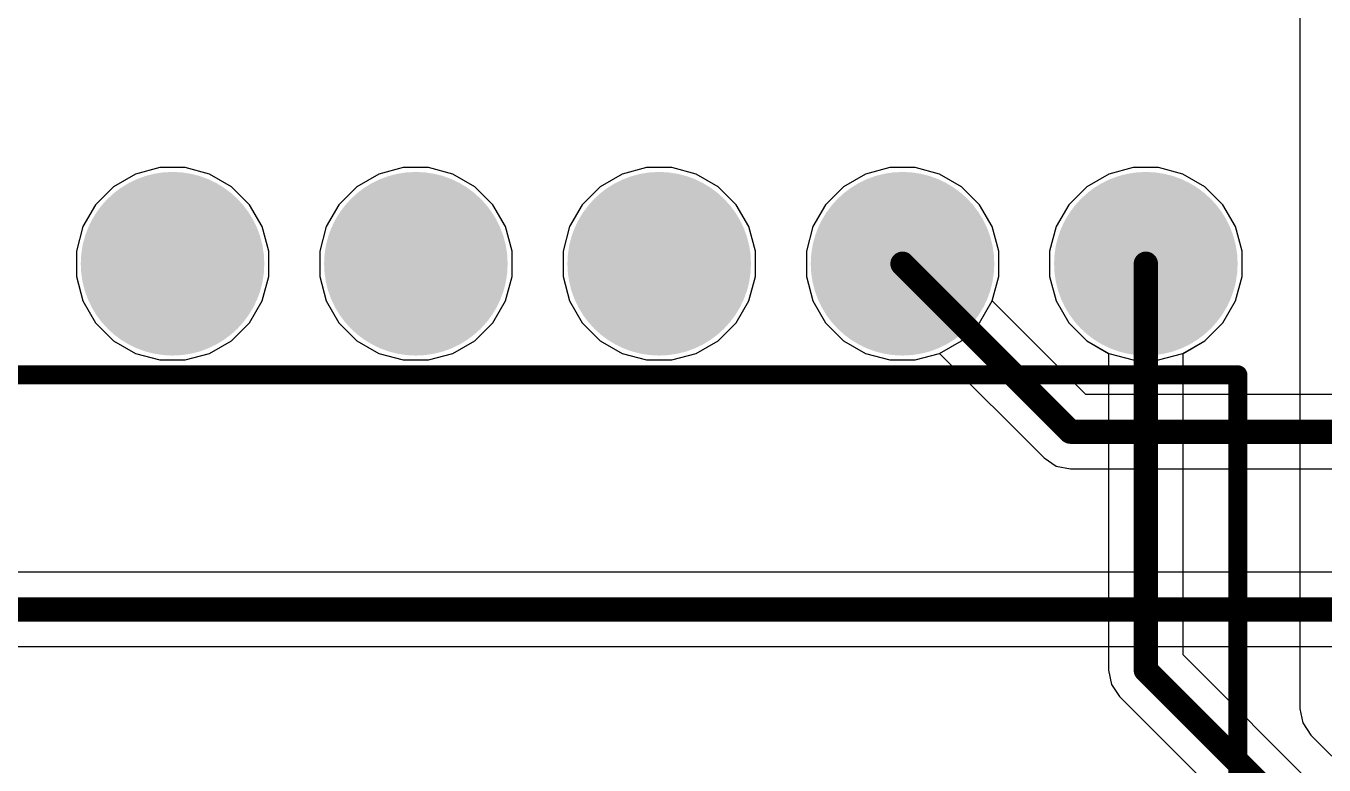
# Model space of a CAD drawing. Header units: inches. Extents: x -8.09 to -2.28, y -0.1 to 6.11.
# Drawn here: x -6.27 to -5.737, y 1.289 to 1.593 of the extents above; entities that cross this region are included whole.
import ezdxf

# ---------------------------------------------------------------- set-up
doc = ezdxf.new("R2010")
doc.units = ezdxf.units.IN
doc.header["$MEASUREMENT"] = 0
for name, color, linetype in [('BottomLayer', 5, 'Continuous'), ('BottomSolder', 6, 'Continuous'), ('InternalPlane1', 76, 'Continuous'), ('InternalPlane2', 16, 'Continuous'), ('MultiLayer', 9, 'Continuous'), ('PadHoleLayer', 156, 'Continuous'), ('TopLayer', 1, 'Continuous'), ('TopOverlay', 2, 'Continuous'), ('TopSolder', 216, 'Continuous')]:
    doc.layers.add(name, color=color, linetype=linetype)

# ---------------------------------------------------------------- blocks, each defined once
blk = doc.blocks.new('N0016A_6')
at = {"layer": 'BottomLayer'}
h = blk.add_hatch(color=5, dxfattribs=at)
edge = h.paths.add_edge_path()
edge.add_arc((0.15, 0.05), 0.02953, 0, 360)
h = blk.add_hatch(color=5, dxfattribs=at)
edge = h.paths.add_edge_path()
edge.add_arc((0.15, -0.05), 0.02953, 0, 360)
h = blk.add_hatch(color=5, dxfattribs=at)
edge = h.paths.add_edge_path()
edge.add_arc((0.15, -0.15), 0.02953, 0, 360)
h = blk.add_hatch(color=5, dxfattribs=at)
edge = h.paths.add_edge_path()
edge.add_arc((0.15, -0.25), 0.02953, 0, 360)
h = blk.add_hatch(color=5, dxfattribs=at)
edge = h.paths.add_edge_path()
edge.add_arc((0.15, -0.35), 0.02953, 0, 360)
at = {"layer": 'BottomSolder'}
h = blk.add_hatch(color=6, dxfattribs=at)
edge = h.paths.add_edge_path()
edge.add_arc((0.15, 0.05), 0.03353, 0, 360)
h = blk.add_hatch(color=6, dxfattribs=at)
edge = h.paths.add_edge_path()
edge.add_arc((0.15, -0.05), 0.03353, 0, 360)
h = blk.add_hatch(color=6, dxfattribs=at)
edge = h.paths.add_edge_path()
edge.add_arc((0.15, -0.15), 0.03353, 0, 360)
h = blk.add_hatch(color=6, dxfattribs=at)
edge = h.paths.add_edge_path()
edge.add_arc((0.15, -0.25), 0.03353, 0, 360)
h = blk.add_hatch(color=6, dxfattribs=at)
edge = h.paths.add_edge_path()
edge.add_arc((0.15, -0.35), 0.03353, 0, 360)
at = {"layer": 'InternalPlane1'}
h = blk.add_hatch(color=76, dxfattribs=at)
edge = h.paths.add_edge_path()
edge.add_arc((0.15, 0.05), 0.03772, 0, 360)
h = blk.add_hatch(color=76, dxfattribs=at)
edge = h.paths.add_edge_path()
edge.add_arc((0.15, -0.05), 0.03772, 0, 360)
h = blk.add_hatch(color=76, dxfattribs=at)
edge = h.paths.add_edge_path()
edge.add_arc((0.15, -0.15), 0.03772, 0, 360)
h = blk.add_hatch(color=76, dxfattribs=at)
edge = h.paths.add_edge_path()
edge.add_arc((0.15, -0.25), 0.03772, 0, 360)
h = blk.add_hatch(color=76, dxfattribs=at)
edge = h.paths.add_edge_path()
edge.add_arc((0.15, -0.35), 0.03772, 0, 360)
at = {"layer": 'InternalPlane2'}
h = blk.add_hatch(color=16, dxfattribs=at)
edge = h.paths.add_edge_path()
edge.add_arc((0.15, 0.05), 0.03772, 0, 360)
h = blk.add_hatch(color=16, dxfattribs=at)
edge = h.paths.add_edge_path()
edge.add_arc((0.15, -0.05), 0.03772, 0, 360)
h = blk.add_hatch(color=16, dxfattribs=at)
edge = h.paths.add_edge_path()
edge.add_arc((0.15, -0.15), 0.03772, 0, 360)
h = blk.add_hatch(color=16, dxfattribs=at)
edge = h.paths.add_edge_path()
edge.add_arc((0.15, -0.25), 0.03772, 0, 360)
h = blk.add_hatch(color=16, dxfattribs=at)
edge = h.paths.add_edge_path()
edge.add_arc((0.15, -0.35), 0.03772, 0, 360)
at = {"layer": 'MultiLayer'}
h = blk.add_hatch(color=9, dxfattribs=at)
edge = h.paths.add_edge_path()
edge.add_arc((0.15, 0.05), 0.02953, 0, 360)
h = blk.add_hatch(color=9, dxfattribs=at)
edge = h.paths.add_edge_path()
edge.add_arc((0.15, -0.05), 0.02953, 0, 360)
h = blk.add_hatch(color=9, dxfattribs=at)
edge = h.paths.add_edge_path()
edge.add_arc((0.15, -0.15), 0.02953, 0, 360)
h = blk.add_hatch(color=9, dxfattribs=at)
edge = h.paths.add_edge_path()
edge.add_arc((0.15, -0.25), 0.02953, 0, 360)
h = blk.add_hatch(color=9, dxfattribs=at)
edge = h.paths.add_edge_path()
edge.add_arc((0.15, -0.35), 0.02953, 0, 360)
at = {"layer": 'PadHoleLayer'}
h = blk.add_hatch(color=156, dxfattribs=at)
edge = h.paths.add_edge_path()
edge.add_arc((0.15, 0.05), 0.01772, 0, 360)
h = blk.add_hatch(color=156, dxfattribs=at)
edge = h.paths.add_edge_path()
edge.add_arc((0.15, -0.05), 0.01772, 0, 360)
h = blk.add_hatch(color=156, dxfattribs=at)
edge = h.paths.add_edge_path()
edge.add_arc((0.15, -0.15), 0.01772, 0, 360)
h = blk.add_hatch(color=156, dxfattribs=at)
edge = h.paths.add_edge_path()
edge.add_arc((0.15, -0.25), 0.01772, 0, 360)
h = blk.add_hatch(color=156, dxfattribs=at)
edge = h.paths.add_edge_path()
edge.add_arc((0.15, -0.35), 0.01772, 0, 360)
at = {"layer": 'TopLayer'}
h = blk.add_hatch(color=1, dxfattribs=at)
edge = h.paths.add_edge_path()
edge.add_arc((0.15, 0.05), 0.02953, 0, 360)
h = blk.add_hatch(color=1, dxfattribs=at)
edge = h.paths.add_edge_path()
edge.add_arc((0.15, -0.05), 0.02953, 0, 360)
h = blk.add_hatch(color=1, dxfattribs=at)
edge = h.paths.add_edge_path()
edge.add_arc((0.15, -0.15), 0.02953, 0, 360)
h = blk.add_hatch(color=1, dxfattribs=at)
edge = h.paths.add_edge_path()
edge.add_arc((0.15, -0.25), 0.02953, 0, 360)
h = blk.add_hatch(color=1, dxfattribs=at)
edge = h.paths.add_edge_path()
edge.add_arc((0.15, -0.35), 0.02953, 0, 360)
at = {"layer": 'TopSolder'}
h = blk.add_hatch(color=216, dxfattribs=at)
edge = h.paths.add_edge_path()
edge.add_arc((0.15, 0.05), 0.03353, 0, 360)
h = blk.add_hatch(color=216, dxfattribs=at)
edge = h.paths.add_edge_path()
edge.add_arc((0.15, -0.05), 0.03353, 0, 360)
h = blk.add_hatch(color=216, dxfattribs=at)
edge = h.paths.add_edge_path()
edge.add_arc((0.15, -0.15), 0.03353, 0, 360)
h = blk.add_hatch(color=216, dxfattribs=at)
edge = h.paths.add_edge_path()
edge.add_arc((0.15, -0.25), 0.03353, 0, 360)
h = blk.add_hatch(color=216, dxfattribs=at)
edge = h.paths.add_edge_path()
edge.add_arc((0.15, -0.35), 0.03353, 0, 360)
at = {"layer": 'TopOverlay'}
for points in [[(0.10433, 0.3878, 0.00787, 0.00787, 0), (0.10433, -0.3878, 0.00787, 0.00787, 0)], [(-0.10433, -0.3878, 0.00787, 0.00787, 0), (0.10433, -0.3878, 0.00787, 0.00787, 0)]]:
    blk.add_lwpolyline(points, format="xyseb", dxfattribs=at)
blk.add_lwpolyline([(0.10236, -0.3878, 0.00394, 0.00394, 1), (0.1063, -0.3878, 0.00394, 0.00394, 1)], format="xyseb", close=True, dxfattribs=at)
blk.add_lwpolyline([(0.10236, -0.3878, 0.00394, 0.00394, 1), (0.1063, -0.3878, 0.00394, 0.00394, 1)], format="xyseb", close=True, dxfattribs=at)

msp = doc.modelspace()

# ---------------------------------------------------------------- linework, layer by layer
at = {"layer": 'BottomLayer'}
for p, q in [((-6.22526, 1.53183), (-6.23427, 1.52663)), ((-6.2152, 1.53453), (-6.22526, 1.53183)), ((-6.2048, 1.53453), (-6.2152, 1.53453)), ((-6.19474, 1.53183), (-6.2048, 1.53453)), ((-6.18573, 1.52663), (-6.19474, 1.53183)), ((-6.12526, 1.53183), (-6.13427, 1.52663)), ((-6.1152, 1.53453), (-6.12526, 1.53183)), ((-6.1048, 1.53453), (-6.1152, 1.53453)), ((-6.09474, 1.53183), (-6.1048, 1.53453)), ((-6.08573, 1.52663), (-6.09474, 1.53183)), ((-6.02526, 1.53183), (-6.03427, 1.52663)), ((-6.0152, 1.53453), (-6.02526, 1.53183)), ((-6.0048, 1.53453), (-6.0152, 1.53453)), ((-5.99474, 1.53183), (-6.0048, 1.53453)), ((-5.98573, 1.52663), (-5.99474, 1.53183)), ((-5.92526, 1.53183), (-5.93427, 1.52663)), ((-5.9152, 1.53453), (-5.92526, 1.53183)), ((-5.9048, 1.53453), (-5.9152, 1.53453)), ((-5.89474, 1.53183), (-5.9048, 1.53453)), ((-5.88573, 1.52663), (-5.89474, 1.53183)), ((-5.82526, 1.53183), (-5.83427, 1.52663)), ((-5.8152, 1.53453), (-5.82526, 1.53183)), ((-5.8048, 1.53453), (-5.8152, 1.53453)), ((-5.79474, 1.53183), (-5.8048, 1.53453)), ((-5.78573, 1.52663), (-5.79474, 1.53183)), ((-6.23427, 1.52663), (-6.24163, 1.51927)), ((-6.17837, 1.51927), (-6.18573, 1.52663)), ((-6.13427, 1.52663), (-6.14163, 1.51927)), ((-6.07837, 1.51927), (-6.08573, 1.52663)), ((-6.03427, 1.52663), (-6.04163, 1.51927)), ((-5.97837, 1.51927), (-5.98573, 1.52663)), ((-5.93427, 1.52663), (-5.94163, 1.51927)), ((-5.87837, 1.51927), (-5.88573, 1.52663)), ((-5.83427, 1.52663), (-5.84163, 1.51927)), ((-5.77837, 1.51927), (-5.78573, 1.52663)), ((-6.24163, 1.51927), (-6.24683, 1.51026)), ((-6.17317, 1.51026), (-6.17837, 1.51927)), ((-6.14163, 1.51927), (-6.14683, 1.51026)), ((-6.07317, 1.51026), (-6.07837, 1.51927)), ((-6.04163, 1.51927), (-6.04683, 1.51026)), ((-5.97317, 1.51026), (-5.97837, 1.51927)), ((-5.94163, 1.51927), (-5.94683, 1.51026)), ((-5.87317, 1.51026), (-5.87837, 1.51927)), ((-5.84163, 1.51927), (-5.84683, 1.51026)), ((-5.77317, 1.51026), (-5.77837, 1.51927)), ((-6.24683, 1.51026), (-6.24953, 1.5002)), ((-6.17047, 1.5002), (-6.17317, 1.51026)), ((-6.14683, 1.51026), (-6.14953, 1.5002)), ((-6.07047, 1.5002), (-6.07317, 1.51026)), ((-6.04683, 1.51026), (-6.04953, 1.5002)), ((-5.97047, 1.5002), (-5.97317, 1.51026)), ((-5.94683, 1.51026), (-5.94953, 1.5002)), ((-5.87047, 1.5002), (-5.87317, 1.51026)), ((-5.84683, 1.51026), (-5.84953, 1.5002)), ((-5.77047, 1.5002), (-5.77317, 1.51026)), ((-6.24953, 1.5002), (-6.24953, 1.4898)), ((-6.17047, 1.4898), (-6.17047, 1.5002)), ((-6.14953, 1.5002), (-6.14953, 1.4898)), ((-6.07047, 1.4898), (-6.07047, 1.5002)), ((-6.04953, 1.5002), (-6.04953, 1.4898)), ((-5.97047, 1.4898), (-5.97047, 1.5002)), ((-5.94953, 1.5002), (-5.94953, 1.4898)), ((-5.87047, 1.4898), (-5.87047, 1.5002)), ((-5.84953, 1.5002), (-5.84953, 1.4898)), ((-5.77047, 1.4898), (-5.77047, 1.5002)), ((-6.24953, 1.4898), (-6.24683, 1.47974)), ((-6.17317, 1.47974), (-6.17047, 1.4898)), ((-6.14953, 1.4898), (-6.14683, 1.47974)), ((-6.07317, 1.47974), (-6.07047, 1.4898)), ((-6.04953, 1.4898), (-6.04683, 1.47974)), ((-5.97317, 1.47974), (-5.97047, 1.4898)), ((-5.94953, 1.4898), (-5.94683, 1.47974)), ((-5.87316, 1.47978), (-5.87047, 1.4898)), ((-5.84953, 1.4898), (-5.84683, 1.47974)), ((-5.77317, 1.47974), (-5.77047, 1.4898)), ((-6.24683, 1.47974), (-6.24163, 1.47073)), ((-6.17837, 1.47073), (-6.17317, 1.47974)), ((-6.14683, 1.47974), (-6.14163, 1.47073)), ((-6.07837, 1.47073), (-6.07317, 1.47974)), ((-6.04683, 1.47974), (-6.04163, 1.47073)), ((-5.97837, 1.47073), (-5.97317, 1.47974)), ((-5.94683, 1.47974), (-5.94163, 1.47073)), ((-5.83467, 1.44129), (-5.87316, 1.47978)), ((-5.84683, 1.47974), (-5.84163, 1.47073)), ((-5.77837, 1.47073), (-5.77317, 1.47974)), ((-6.24163, 1.47073), (-6.23427, 1.46337)), ((-6.18573, 1.46337), (-6.17837, 1.47073)), ((-6.14163, 1.47073), (-6.13427, 1.46337)), ((-6.08573, 1.46337), (-6.07837, 1.47073)), ((-6.04163, 1.47073), (-6.03427, 1.46337)), ((-5.98573, 1.46337), (-5.97837, 1.47073)), ((-5.94163, 1.47073), (-5.93427, 1.46337)), ((-5.84163, 1.47073), (-5.83427, 1.46337)), ((-5.78573, 1.46337), (-5.77837, 1.47073)), ((-6.23427, 1.46337), (-6.22526, 1.45817)), ((-6.19474, 1.45817), (-6.18573, 1.46337)), ((-6.13427, 1.46337), (-6.12526, 1.45817)), ((-6.09474, 1.45817), (-6.08573, 1.46337)), ((-6.03427, 1.46337), (-6.02526, 1.45817)), ((-5.99474, 1.45817), (-5.98573, 1.46337)), ((-5.93427, 1.46337), (-5.92526, 1.45817)), ((-5.83427, 1.46337), (-5.82526, 1.45817)), ((-5.79474, 1.45817), (-5.78573, 1.46337)), ((-6.22526, 1.45817), (-6.2152, 1.45547)), ((-6.2048, 1.45547), (-6.19474, 1.45817)), ((-6.12526, 1.45817), (-6.1152, 1.45547)), ((-6.1048, 1.45547), (-6.09474, 1.45817)), ((-6.02526, 1.45817), (-6.0152, 1.45547)), ((-6.0048, 1.45547), (-5.99474, 1.45817)), ((-5.92526, 1.45817), (-5.9152, 1.45547)), ((-5.9048, 1.45547), (-5.89478, 1.45816)), ((-5.89478, 1.45816), (-5.85181, 1.41519)), ((-5.82526, 1.45817), (-5.8152, 1.45547)), ((-5.8048, 1.45547), (-5.79474, 1.45817)), ((-6.2152, 1.45547), (-6.2048, 1.45547)), ((-6.1152, 1.45547), (-6.1048, 1.45547)), ((-6.0152, 1.45547), (-6.0048, 1.45547)), ((-5.9152, 1.45547), (-5.9048, 1.45547)), ((-5.8152, 1.45547), (-5.8048, 1.45547)), ((-5.65658, 1.44129), (-5.83467, 1.44129)), ((-5.85181, 1.41519), (-5.84685, 1.41187)), ((-5.84685, 1.41187), (-5.841, 1.41071)), ((-5.841, 1.41071), (-5.65658, 1.41071)), ((-5.48914, 1.36829), (-6.76179, 1.36829)), ((-7.06067, 1.33771), (-5.6864, 1.33771))]:
    msp.add_line(p, q, dxfattribs=at)
for points in [[(-5.91, 1.495, 0.01, 0.01, 0), (-5.841, 1.426, 0.01, 0.01, 0)], [(-5.841, 1.426, 0.01, 0.01, 0), (-5.625, 1.426, 0.01, 0.01, 0)], [(-7.067, 1.353, 0.01, 0.01, 0), (-5.48914, 1.353, 0.01, 0.01, 0)]]:
    msp.add_lwpolyline(points, format="xyseb", dxfattribs=at)
for points in [[(-5.9125, 1.495, 0.005, 0.005, 1), (-5.9075, 1.495, 0.005, 0.005, 1)], [(-5.8435, 1.426, 0.005, 0.005, 1), (-5.8385, 1.426, 0.005, 0.005, 1)], [(-5.8435, 1.426, 0.005, 0.005, 1), (-5.8385, 1.426, 0.005, 0.005, 1)]]:
    msp.add_lwpolyline(points, format="xyseb", close=True, dxfattribs=at)
at = {"layer": 'TopLayer'}
for p, q in [((-5.74671, 1.70291), (-5.74671, 1.31217)), ((-6.22526, 1.53183), (-6.23427, 1.52663)), ((-6.2152, 1.53453), (-6.22526, 1.53183)), ((-6.2048, 1.53453), (-6.2152, 1.53453)), ((-6.19474, 1.53183), (-6.2048, 1.53453)), ((-6.18573, 1.52663), (-6.19474, 1.53183)), ((-6.12526, 1.53183), (-6.13427, 1.52663)), ((-6.1152, 1.53453), (-6.12526, 1.53183)), ((-6.1048, 1.53453), (-6.1152, 1.53453)), ((-6.09474, 1.53183), (-6.1048, 1.53453)), ((-6.08573, 1.52663), (-6.09474, 1.53183)), ((-6.02526, 1.53183), (-6.03427, 1.52663)), ((-6.0152, 1.53453), (-6.02526, 1.53183)), ((-6.0048, 1.53453), (-6.0152, 1.53453)), ((-5.99474, 1.53183), (-6.0048, 1.53453)), ((-5.98573, 1.52663), (-5.99474, 1.53183)), ((-5.92526, 1.53183), (-5.93427, 1.52663)), ((-5.9152, 1.53453), (-5.92526, 1.53183)), ((-5.9048, 1.53453), (-5.9152, 1.53453)), ((-5.89474, 1.53183), (-5.9048, 1.53453)), ((-5.88573, 1.52663), (-5.89474, 1.53183)), ((-5.82526, 1.53183), (-5.83427, 1.52663)), ((-5.8152, 1.53453), (-5.82526, 1.53183)), ((-5.8048, 1.53453), (-5.8152, 1.53453)), ((-5.79474, 1.53183), (-5.8048, 1.53453)), ((-5.78573, 1.52663), (-5.79474, 1.53183)), ((-6.23427, 1.52663), (-6.24163, 1.51927)), ((-6.17837, 1.51927), (-6.18573, 1.52663)), ((-6.13427, 1.52663), (-6.14163, 1.51927)), ((-6.07837, 1.51927), (-6.08573, 1.52663)), ((-6.03427, 1.52663), (-6.04163, 1.51927)), ((-5.97837, 1.51927), (-5.98573, 1.52663)), ((-5.93427, 1.52663), (-5.94163, 1.51927)), ((-5.87837, 1.51927), (-5.88573, 1.52663)), ((-5.83427, 1.52663), (-5.84163, 1.51927)), ((-5.77837, 1.51927), (-5.78573, 1.52663)), ((-6.24163, 1.51927), (-6.24683, 1.51026)), ((-6.17317, 1.51026), (-6.17837, 1.51927)), ((-6.14163, 1.51927), (-6.14683, 1.51026)), ((-6.07317, 1.51026), (-6.07837, 1.51927)), ((-6.04163, 1.51927), (-6.04683, 1.51026)), ((-5.97317, 1.51026), (-5.97837, 1.51927)), ((-5.94163, 1.51927), (-5.94683, 1.51026)), ((-5.87317, 1.51026), (-5.87837, 1.51927)), ((-5.84163, 1.51927), (-5.84683, 1.51026)), ((-5.77317, 1.51026), (-5.77837, 1.51927)), ((-6.24683, 1.51026), (-6.24953, 1.5002)), ((-6.17047, 1.5002), (-6.17317, 1.51026)), ((-6.14683, 1.51026), (-6.14953, 1.5002)), ((-6.07047, 1.5002), (-6.07317, 1.51026)), ((-6.04683, 1.51026), (-6.04953, 1.5002)), ((-5.97047, 1.5002), (-5.97317, 1.51026)), ((-5.94683, 1.51026), (-5.94953, 1.5002)), ((-5.87047, 1.5002), (-5.87317, 1.51026)), ((-5.84683, 1.51026), (-5.84953, 1.5002)), ((-5.77047, 1.5002), (-5.77317, 1.51026)), ((-6.24953, 1.5002), (-6.24953, 1.4898)), ((-6.17047, 1.4898), (-6.17047, 1.5002)), ((-6.14953, 1.5002), (-6.14953, 1.4898)), ((-6.07047, 1.4898), (-6.07047, 1.5002)), ((-6.04953, 1.5002), (-6.04953, 1.4898)), ((-5.97047, 1.4898), (-5.97047, 1.5002)), ((-5.94953, 1.5002), (-5.94953, 1.4898)), ((-5.87047, 1.4898), (-5.87047, 1.5002)), ((-5.84953, 1.5002), (-5.84953, 1.4898)), ((-5.77047, 1.4898), (-5.77047, 1.5002)), ((-6.24953, 1.4898), (-6.24683, 1.47974)), ((-6.17317, 1.47974), (-6.17047, 1.4898)), ((-6.14953, 1.4898), (-6.14683, 1.47974)), ((-6.07317, 1.47974), (-6.07047, 1.4898)), ((-6.04953, 1.4898), (-6.04683, 1.47974)), ((-5.97317, 1.47974), (-5.97047, 1.4898)), ((-5.94953, 1.4898), (-5.94683, 1.47974)), ((-5.87317, 1.47974), (-5.87047, 1.4898)), ((-5.84953, 1.4898), (-5.84683, 1.47974)), ((-5.77317, 1.47974), (-5.77047, 1.4898)), ((-6.24683, 1.47974), (-6.24163, 1.47073)), ((-6.17837, 1.47073), (-6.17317, 1.47974)), ((-6.14683, 1.47974), (-6.14163, 1.47073)), ((-6.07837, 1.47073), (-6.07317, 1.47974)), ((-6.04683, 1.47974), (-6.04163, 1.47073)), ((-5.97837, 1.47073), (-5.97317, 1.47974)), ((-5.94683, 1.47974), (-5.94163, 1.47073)), ((-5.87837, 1.47073), (-5.87317, 1.47974)), ((-5.84683, 1.47974), (-5.84163, 1.47073)), ((-5.77837, 1.47073), (-5.77317, 1.47974)), ((-6.24163, 1.47073), (-6.23427, 1.46337)), ((-6.18573, 1.46337), (-6.17837, 1.47073)), ((-6.14163, 1.47073), (-6.13427, 1.46337)), ((-6.08573, 1.46337), (-6.07837, 1.47073)), ((-6.04163, 1.47073), (-6.03427, 1.46337)), ((-5.98573, 1.46337), (-5.97837, 1.47073)), ((-5.94163, 1.47073), (-5.93427, 1.46337)), ((-5.88573, 1.46337), (-5.87837, 1.47073)), ((-5.84163, 1.47073), (-5.83427, 1.46337)), ((-5.78573, 1.46337), (-5.77837, 1.47073)), ((-6.23427, 1.46337), (-6.22526, 1.45817)), ((-6.19474, 1.45817), (-6.18573, 1.46337)), ((-6.13427, 1.46337), (-6.12526, 1.45817)), ((-6.09474, 1.45817), (-6.08573, 1.46337)), ((-6.03427, 1.46337), (-6.02526, 1.45817)), ((-5.99474, 1.45817), (-5.98573, 1.46337)), ((-5.93427, 1.46337), (-5.92526, 1.45817)), ((-5.89474, 1.45817), (-5.88573, 1.46337)), ((-5.83427, 1.46337), (-5.82529, 1.45819)), ((-5.79471, 1.45819), (-5.78573, 1.46337)), ((-6.22526, 1.45817), (-6.2152, 1.45547)), ((-6.2048, 1.45547), (-6.19474, 1.45817)), ((-6.12526, 1.45817), (-6.1152, 1.45547)), ((-6.1048, 1.45547), (-6.09474, 1.45817)), ((-6.02526, 1.45817), (-6.0152, 1.45547)), ((-6.0048, 1.45547), (-5.99474, 1.45817)), ((-5.92526, 1.45817), (-5.9152, 1.45547)), ((-5.9048, 1.45547), (-5.89474, 1.45817)), ((-5.82529, 1.45819), (-5.82529, 1.328)), ((-5.79471, 1.33433), (-5.79471, 1.45819)), ((-6.2152, 1.45547), (-6.2048, 1.45547)), ((-6.1152, 1.45547), (-6.1048, 1.45547)), ((-6.0152, 1.45547), (-6.0048, 1.45547)), ((-5.9152, 1.45547), (-5.9048, 1.45547)), ((-5.66851, 1.20814), (-5.79471, 1.33433)), ((-5.82529, 1.328), (-5.82413, 1.32215)), ((-5.82413, 1.32215), (-5.82081, 1.31719)), ((-5.82081, 1.31719), (-5.68566, 1.18203)), ((-5.74671, 1.31217), (-5.74555, 1.30632)), ((-5.74555, 1.30632), (-5.74223, 1.30136)), ((-5.74223, 1.30136), (-5.69781, 1.25694))]:
    msp.add_line(p, q, dxfattribs=at)
for points in [[(-5.81, 1.328, 0.01, 0.01, 0), (-5.81, 1.495, 0.01, 0.01, 0)], [(-5.81, 1.328, 0.01, 0.01, 0), (-5.67484, 1.19284, 0.01, 0.01, 0)]]:
    msp.add_lwpolyline(points, format="xyseb", dxfattribs=at)
for points in [[(-5.8125, 1.495, 0.005, 0.005, 1), (-5.8075, 1.495, 0.005, 0.005, 1)], [(-5.8125, 1.328, 0.005, 0.005, 1), (-5.8075, 1.328, 0.005, 0.005, 1)], [(-5.8125, 1.328, 0.005, 0.005, 1), (-5.8075, 1.328, 0.005, 0.005, 1)]]:
    msp.add_lwpolyline(points, format="xyseb", close=True, dxfattribs=at)

# ---------------------------------------------------------------- block references
at = {"rotation": 90}
msp.add_blockref('N0016A_6', (-6.16, 1.345), dxfattribs=at)

doc.saveas('drawing.dxf')
